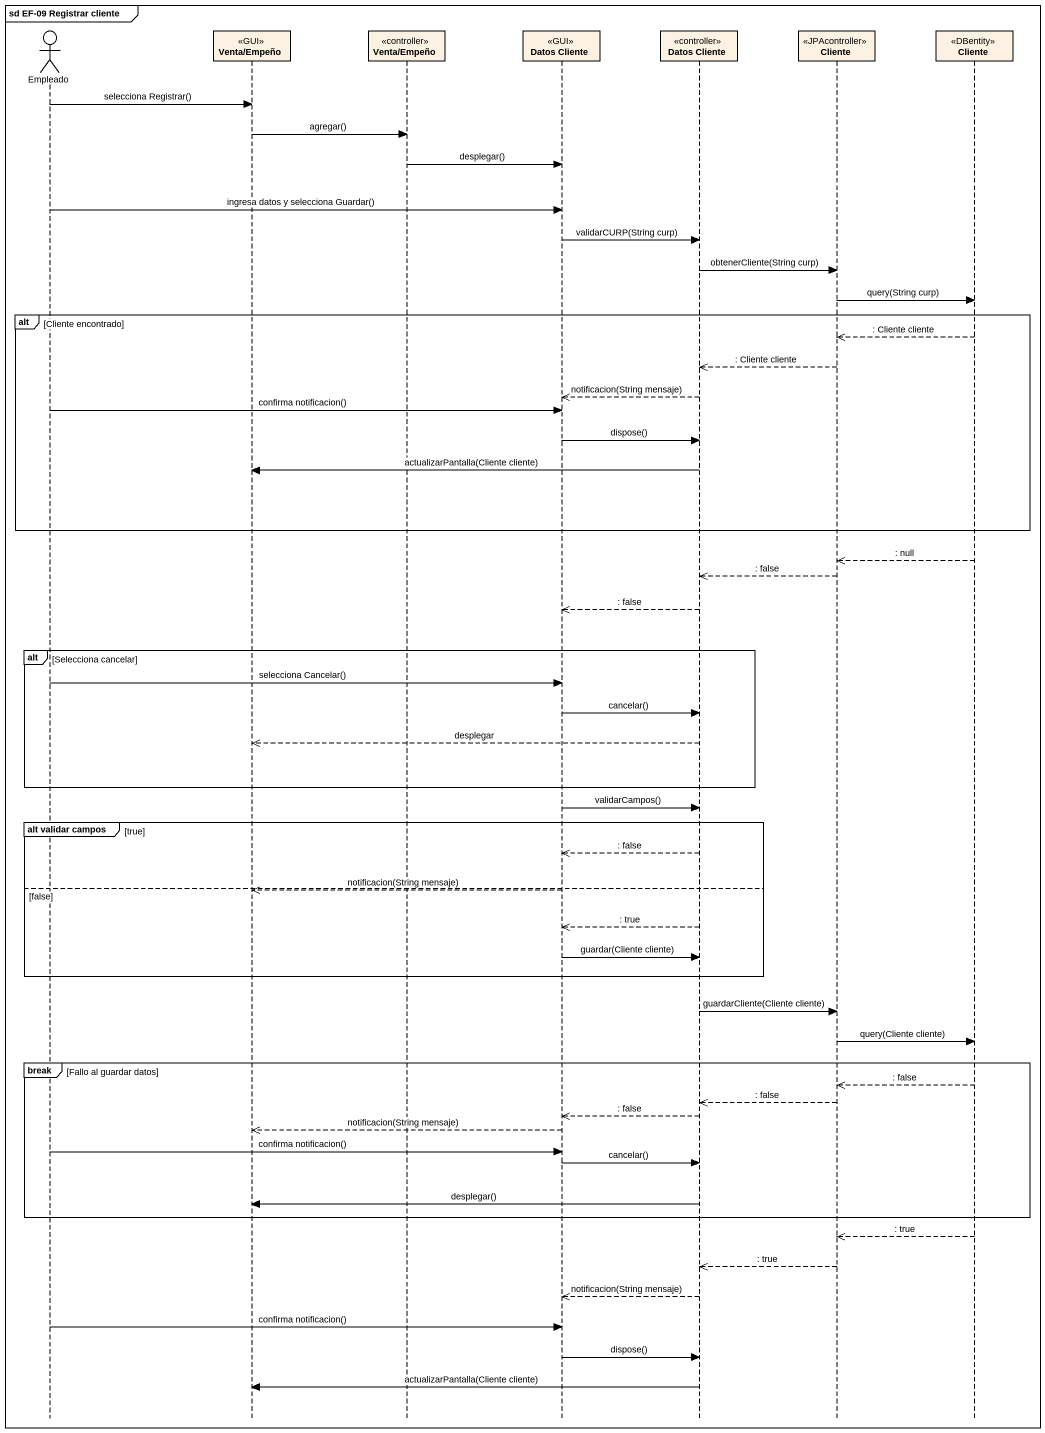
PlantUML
@startuml
mainframe sd EF-09 Registrar cliente
hide footbox
actor Empleado
participant "Venta/Empeño" as Venta_Empeño <<GUI>>
participant "Venta/Empeño" as Venta_Empeño_2 <<controller>>
participant "Datos Cliente" as Datos_Cliente <<GUI>>
participant "Datos Cliente" as Datos_Cliente_2 <<controller>>
participant Cliente <<JPAcontroller>>
participant "Cliente" as Cliente_2 <<DBentity>>

Empleado -> Venta_Empeño : selecciona Registrar()
Venta_Empeño -> Venta_Empeño_2 : agregar()
Venta_Empeño_2 -> Datos_Cliente : desplegar()
Empleado -> Datos_Cliente : ingresa datos y selecciona Guardar()
Datos_Cliente -> Datos_Cliente_2 : validarCURP(String curp)
Datos_Cliente_2 -> Cliente : obtenerCliente(String curp)
Cliente -> Cliente_2 : query(String curp)
alt Cliente encontrado
  Cliente_2 -->> Cliente : : Cliente cliente
  Cliente -->> Datos_Cliente_2 : : Cliente cliente
  Datos_Cliente_2 -->> Datos_Cliente : notificacion(String mensaje)
  Empleado -> Datos_Cliente : confirma notificacion()
  Datos_Cliente -> Datos_Cliente_2 : dispose()
  Datos_Cliente_2 -> Venta_Empeño : actualizarPantalla(Cliente cliente)
end
Cliente_2 -->> Cliente : : null
Cliente -->> Datos_Cliente_2 : : false
Datos_Cliente_2 -->> Datos_Cliente : : false
alt Selecciona cancelar
  Empleado -> Datos_Cliente : selecciona Cancelar()
  Datos_Cliente -> Datos_Cliente_2 : cancelar()
  Datos_Cliente_2 -->> Venta_Empeño : desplegar
end
Datos_Cliente -> Datos_Cliente_2 : validarCampos()
group alt validar campos [true]
  Datos_Cliente_2 -->> Datos_Cliente : : false
else false
  Datos_Cliente -->> Venta_Empeño : notificacion(String mensaje)
  Datos_Cliente_2 -->> Datos_Cliente : : true
  Datos_Cliente -> Datos_Cliente_2 : guardar(Cliente cliente)
end
Datos_Cliente_2 -> Cliente : guardarCliente(Cliente cliente)
Cliente -> Cliente_2 : query(Cliente cliente)
break Fallo al guardar datos
  Cliente_2 -->> Cliente : : false
  Cliente -->> Datos_Cliente_2 : : false
  Datos_Cliente_2 -->> Datos_Cliente : : false
  Datos_Cliente -->> Venta_Empeño : notificacion(String mensaje)
  Empleado -> Datos_Cliente : confirma notificacion()
  Datos_Cliente -> Datos_Cliente_2 : cancelar()
  Datos_Cliente_2 -> Venta_Empeño : desplegar()
end
Cliente_2 -->> Cliente : : true
Cliente -->> Datos_Cliente_2 : : true
Datos_Cliente_2 -->> Datos_Cliente : notificacion(String mensaje)
Empleado -> Datos_Cliente : confirma notificacion()
Datos_Cliente -> Datos_Cliente_2 : dispose()
Datos_Cliente_2 -> Venta_Empeño : actualizarPantalla(Cliente cliente)
@enduml
